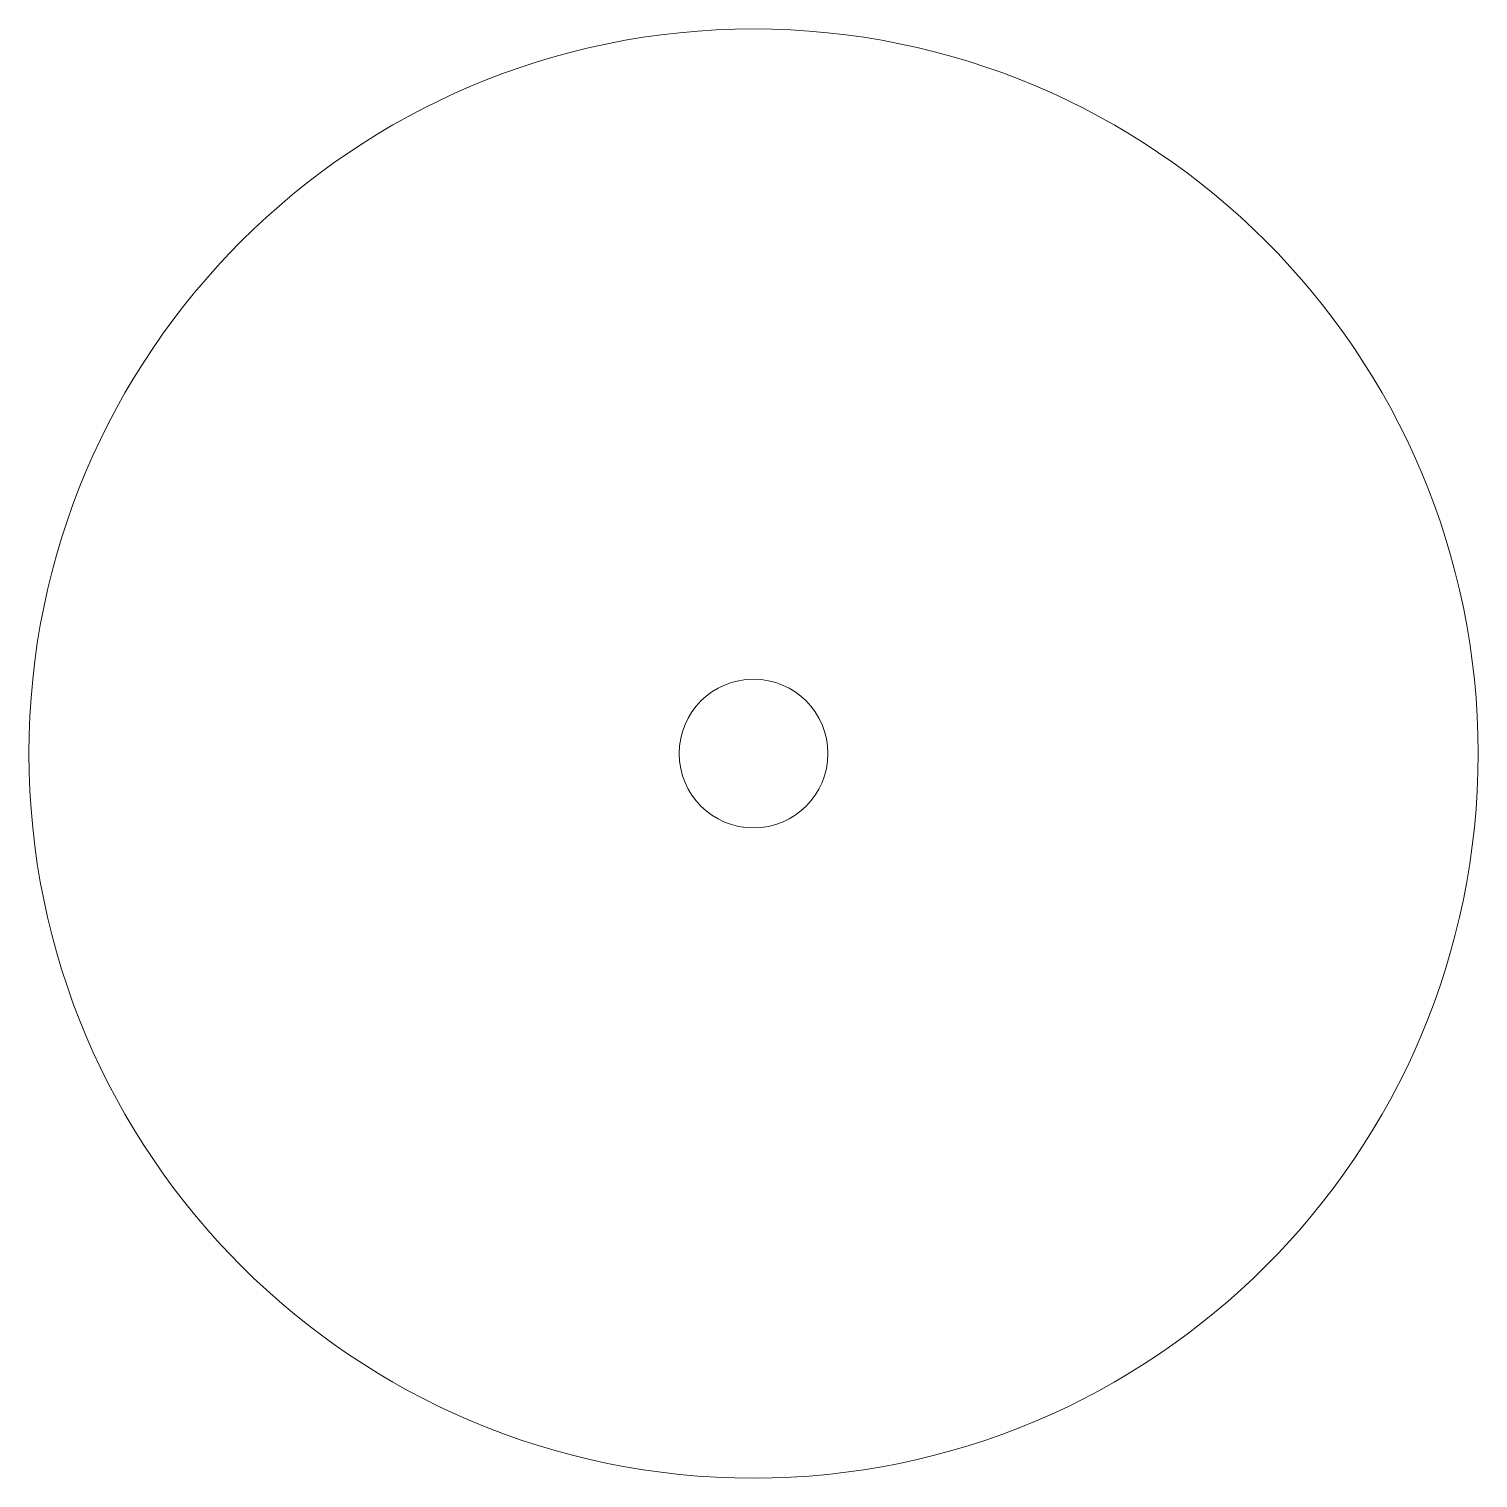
# Model space of a CAD drawing. Extents: x -0.57 to 0.61, y -0.59 to 0.6.
import ezdxf

# ---------------------------------------------------------------- set-up
doc = ezdxf.new("R2010")
doc.units = 0
doc.header["$MEASUREMENT"] = 0

msp = doc.modelspace()

# ---------------------------------------------------------------- linework, layer by layer
at = {"lineweight": 9}
for radius in [0.5923, 0.0608]:
    msp.add_circle((0.0196, 0.0035), radius, dxfattribs=at)

doc.saveas('drawing.dxf')
